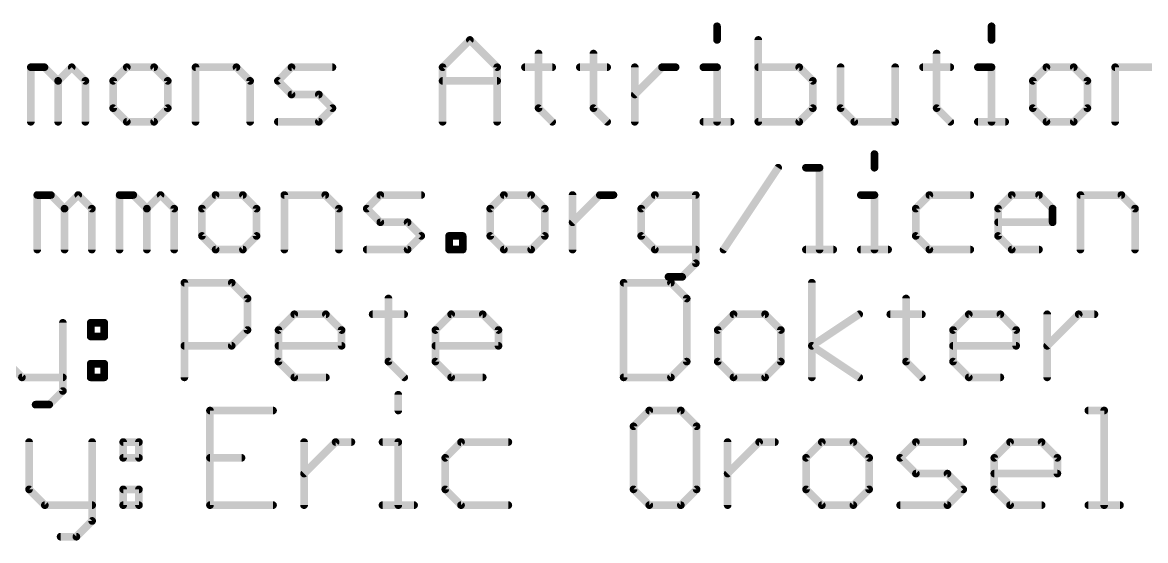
# Model space of a CAD drawing. Extents: x -33 to 74, y -16 to 15.
# Drawn here: x 14.64 to 36.96, y -15.87 to -5.57 of the extents above; entities that cross this region are included whole.
import ezdxf

# ---------------------------------------------------------------- set-up
doc = ezdxf.new("R2010")
doc.units = 0
doc.layers.add('51', color=53, linetype='CONTINUOUS')

msp = doc.modelspace()

# ---------------------------------------------------------------- linework, layer by layer
at = {"layer": '51', "const_width": 0.1524}
for points in [[(28.4443, -5.6456), (28.4443, -5.9168)], [(33.9015, -5.6456), (33.9015, -5.9168)], [(22.9888, -6.4591), (23.5311, -5.9168)], [(23.5311, -5.9168), (24.0734, -6.4591)], [(29.2645, -5.9168), (29.2645, -7.5438)], [(24.8971, -6.188), (24.8971, -7.2726)], [(25.9885, -6.188), (25.9885, -7.2726)], [(32.81, -6.188), (32.81, -7.2726)], [(14.803, -7.5438), (14.803, -6.4591)], [(14.803, -6.4591), (15.0742, -6.4591)], [(15.0742, -6.4591), (15.3453, -6.7303)], [(15.3453, -6.7303), (15.6165, -6.4591)], [(15.6165, -6.4591), (15.8877, -6.7303)], [(16.7113, -6.4591), (16.4401, -6.7303)], [(17.2536, -6.4591), (16.7113, -6.4591)], [(17.5248, -6.7303), (17.2536, -6.4591)], [(18.0773, -7.5438), (18.0773, -6.4591)], [(18.0773, -6.4591), (18.8908, -6.4591)], [(18.8908, -6.4591), (19.162, -6.7303)], [(19.7145, -6.7303), (19.9856, -6.4591)], [(19.9856, -6.4591), (20.7991, -6.4591)], [(22.9888, -7.5438), (22.9888, -6.4591)], [(24.0734, -6.4591), (24.0734, -7.5438)], [(24.6259, -6.4591), (25.1683, -6.4591)], [(25.7174, -6.4591), (26.2597, -6.4591)], [(26.8088, -7.5438), (26.8088, -6.4591)], [(26.8088, -7.0015), (27.3511, -6.4591)], [(27.3511, -6.4591), (27.6223, -6.4591)], [(28.1731, -6.4591), (28.4443, -6.4591)], [(28.4443, -6.4591), (28.4443, -7.5438)], [(30.078, -6.4591), (29.2645, -6.4591)], [(30.3492, -6.7303), (30.078, -6.4591)], [(30.9017, -6.4591), (30.9017, -7.2726)], [(31.9864, -7.5438), (31.9864, -6.4591)], [(32.5389, -6.4591), (33.0812, -6.4591)], [(33.6303, -6.4591), (33.9015, -6.4591)], [(33.9015, -6.4591), (33.9015, -7.5438)], [(34.9929, -6.4591), (34.7217, -6.7303)], [(35.5352, -6.4591), (34.9929, -6.4591)], [(35.8064, -6.7303), (35.5352, -6.4591)], [(36.3589, -7.5438), (36.3589, -6.4591)], [(36.3589, -6.4591), (37.1724, -6.4591)], [(15.3453, -6.7303), (15.3453, -7.5438)], [(15.8877, -6.7303), (15.8877, -7.5438)], [(16.4401, -6.7303), (16.4401, -7.2726)], [(17.5248, -7.2726), (17.5248, -6.7303)], [(19.162, -6.7303), (19.162, -7.5438)], [(19.9856, -7.0015), (19.7145, -6.7303)], [(22.9888, -6.7303), (24.0734, -6.7303)], [(30.3492, -7.2726), (30.3492, -6.7303)], [(34.7217, -6.7303), (34.7217, -7.2726)], [(35.8064, -7.2726), (35.8064, -6.7303)], [(20.528, -7.0015), (19.9856, -7.0015)], [(20.7991, -7.2726), (20.528, -7.0015)], [(16.4401, -7.2726), (16.7113, -7.5438)], [(17.2536, -7.5438), (17.5248, -7.2726)], [(20.528, -7.5438), (20.7991, -7.2726)], [(24.8971, -7.2726), (25.1683, -7.5438)], [(25.9885, -7.2726), (26.2597, -7.5438)], [(30.078, -7.5438), (30.3492, -7.2726)], [(30.9017, -7.2726), (31.1729, -7.5438)], [(32.81, -7.2726), (33.0812, -7.5438)], [(34.7217, -7.2726), (34.9929, -7.5438)], [(35.5352, -7.5438), (35.8064, -7.2726)], [(16.7113, -7.5438), (17.2536, -7.5438)], [(19.7145, -7.5438), (20.528, -7.5438)], [(28.1731, -7.5438), (28.7154, -7.5438)], [(29.2645, -7.5438), (30.078, -7.5438)], [(31.1729, -7.5438), (31.9864, -7.5438)], [(33.6303, -7.5438), (34.1726, -7.5438)], [(34.9929, -7.5438), (35.5352, -7.5438)], [(31.5741, -8.1856), (31.5741, -8.4568)], [(28.5744, -10.0838), (29.659, -8.4568)], [(30.2115, -8.4568), (30.4827, -8.4568)], [(30.4827, -8.4568), (30.4827, -10.0838)], [(14.9314, -10.0838), (14.9314, -8.9991)], [(14.9314, -8.9991), (15.2026, -8.9991)], [(15.2026, -8.9991), (15.4737, -9.2703)], [(15.4737, -9.2703), (15.7449, -8.9991)], [(15.7449, -8.9991), (16.0161, -9.2703)], [(16.5686, -10.0838), (16.5686, -8.9991)], [(16.5686, -8.9991), (16.8397, -8.9991)], [(16.8397, -8.9991), (17.1109, -9.2703)], [(17.1109, -9.2703), (17.382, -8.9991)], [(17.382, -8.9991), (17.6532, -9.2703)], [(18.4769, -8.9991), (18.2057, -9.2703)], [(19.0192, -8.9991), (18.4769, -8.9991)], [(19.2904, -9.2703), (19.0192, -8.9991)], [(19.8429, -10.0838), (19.8429, -8.9991)], [(19.8429, -8.9991), (20.6564, -8.9991)], [(20.6564, -8.9991), (20.9275, -9.2703)], [(21.48, -9.2703), (21.7512, -8.9991)], [(21.7512, -8.9991), (22.5647, -8.9991)], [(24.2069, -8.9991), (23.9358, -9.2703)], [(24.7493, -8.9991), (24.2069, -8.9991)], [(25.0204, -9.2703), (24.7493, -8.9991)], [(25.5729, -10.0838), (25.5729, -8.9991)], [(25.5729, -9.5415), (26.1152, -8.9991)], [(26.1152, -8.9991), (26.3864, -8.9991)], [(27.2084, -8.9991), (26.9372, -9.2703)], [(28.0219, -8.9991), (27.2084, -8.9991)], [(28.0219, -10.355), (28.0219, -8.9991)], [(31.303, -8.9991), (31.5741, -8.9991)], [(31.5741, -8.9991), (31.5741, -10.0838)], [(32.6656, -8.9991), (32.3944, -9.2703)], [(33.4791, -8.9991), (32.6656, -8.9991)], [(34.0316, -9.2703), (34.3027, -8.9991)], [(34.3027, -8.9991), (34.8451, -8.9991)], [(34.8451, -8.9991), (35.1162, -9.2703)], [(35.6687, -10.0838), (35.6687, -8.9991)], [(35.6687, -8.9991), (36.4822, -8.9991)], [(36.4822, -8.9991), (36.7534, -9.2703)], [(15.4737, -9.2703), (15.4737, -10.0838)], [(16.0161, -9.2703), (16.0161, -10.0838)], [(17.1109, -9.2703), (17.1109, -10.0838)], [(17.6532, -9.2703), (17.6532, -10.0838)], [(18.2057, -9.2703), (18.2057, -9.8126)], [(19.2904, -9.8126), (19.2904, -9.2703)], [(20.9275, -9.2703), (20.9275, -10.0838)], [(21.7512, -9.5415), (21.48, -9.2703)], [(23.9358, -9.2703), (23.9358, -9.8126)], [(25.0204, -9.8126), (25.0204, -9.2703)], [(26.9372, -9.2703), (26.9372, -9.8126)], [(32.3944, -9.2703), (32.3944, -9.8126)], [(34.0316, -9.8126), (34.0316, -9.2703)], [(35.1162, -9.2703), (35.1162, -9.5415)], [(36.7534, -9.2703), (36.7534, -10.0838)], [(22.2935, -9.5415), (21.7512, -9.5415)], [(22.5647, -9.8126), (22.2935, -9.5415)], [(35.1162, -9.5415), (34.0316, -9.5415)], [(18.2057, -9.8126), (18.4769, -10.0838)], [(19.0192, -10.0838), (19.2904, -9.8126)], [(22.2935, -10.0838), (22.5647, -9.8126)], [(23.1172, -10.0838), (23.1172, -9.8126)], [(23.1172, -9.8126), (23.3883, -9.8126)], [(23.3883, -9.8126), (23.3883, -10.0838)], [(23.9358, -9.8126), (24.2069, -10.0838)], [(24.7493, -10.0838), (25.0204, -9.8126)], [(26.9372, -9.8126), (27.2084, -10.0838)], [(32.3944, -9.8126), (32.6656, -10.0838)], [(34.3027, -10.0838), (34.0316, -9.8126)], [(18.4769, -10.0838), (19.0192, -10.0838)], [(21.48, -10.0838), (22.2935, -10.0838)], [(23.3883, -10.0838), (23.1172, -10.0838)], [(24.2069, -10.0838), (24.7493, -10.0838)], [(27.2084, -10.0838), (28.0219, -10.0838)], [(30.2115, -10.0838), (30.7539, -10.0838)], [(31.303, -10.0838), (31.8453, -10.0838)], [(32.6656, -10.0838), (33.4791, -10.0838)], [(34.8451, -10.0838), (34.3027, -10.0838)], [(27.7507, -10.6261), (28.0219, -10.355)], [(17.8562, -12.6238), (17.8562, -10.7426)], [(17.8562, -10.7426), (18.7968, -10.7426)], [(18.7968, -10.7426), (19.1103, -11.0561)], [(26.5877, -10.7426), (26.5877, -12.6238)], [(27.5283, -10.7426), (26.5877, -10.7426)], [(27.4795, -10.6261), (27.7507, -10.6261)], [(27.8418, -11.0561), (27.5283, -10.7426)], [(30.3298, -12.6238), (30.3298, -10.7426)], [(19.1103, -11.0561), (19.1103, -11.6832)], [(21.9118, -11.0561), (21.9118, -12.3103)], [(27.8418, -12.3103), (27.8418, -11.0561)], [(32.2025, -11.0561), (32.2025, -12.3103)], [(19.7272, -11.6832), (20.0408, -11.3697)], [(20.0408, -11.3697), (20.6678, -11.3697)], [(20.6678, -11.3697), (20.9814, -11.6832)], [(21.5983, -11.3697), (22.2253, -11.3697)], [(22.8456, -11.6832), (23.1592, -11.3697)], [(23.1592, -11.3697), (23.7862, -11.3697)], [(23.7862, -11.3697), (24.0998, -11.6832)], [(28.7723, -11.3697), (28.4587, -11.6832)], [(29.3994, -11.3697), (28.7723, -11.3697)], [(29.7129, -11.6832), (29.3994, -11.3697)], [(30.3298, -11.9967), (31.2704, -11.3697)], [(31.889, -11.3697), (32.516, -11.3697)], [(33.1363, -11.6832), (33.4499, -11.3697)], [(33.4499, -11.3697), (34.0769, -11.3697)], [(34.0769, -11.3697), (34.3905, -11.6832)], [(35.0074, -12.6238), (35.0074, -11.3697)], [(35.0074, -11.9967), (35.6344, -11.3697)], [(35.6344, -11.3697), (35.948, -11.3697)], [(15.4402, -11.5391), (15.4402, -12.895)], [(15.9927, -11.5391), (16.2639, -11.5391)], [(15.9927, -11.8103), (15.9927, -11.5391)], [(16.2639, -11.5391), (16.2639, -11.8103)], [(19.1103, -11.6832), (18.7968, -11.9967)], [(19.7272, -12.3103), (19.7272, -11.6832)], [(20.9814, -11.6832), (20.9814, -11.9967)], [(22.8456, -12.3103), (22.8456, -11.6832)], [(24.0998, -11.6832), (24.0998, -11.9967)], [(28.4587, -11.6832), (28.4587, -12.3103)], [(29.7129, -12.3103), (29.7129, -11.6832)], [(33.1363, -12.3103), (33.1363, -11.6832)], [(34.3905, -11.6832), (34.3905, -11.9967)], [(16.2639, -11.8103), (15.9927, -11.8103)], [(18.7968, -11.9967), (17.8562, -11.9967)], [(20.9814, -11.9967), (19.7272, -11.9967)], [(24.0998, -11.9967), (22.8456, -11.9967)], [(31.2704, -12.6238), (30.3298, -11.9967)], [(34.3905, -11.9967), (33.1363, -11.9967)], [(14.3556, -12.3526), (14.6268, -12.6238)], [(15.9927, -12.3526), (16.2639, -12.3526)], [(15.9927, -12.6238), (15.9927, -12.3526)], [(16.2639, -12.3526), (16.2639, -12.6238)], [(20.0408, -12.6238), (19.7272, -12.3103)], [(21.9118, -12.3103), (22.2253, -12.6238)], [(23.1592, -12.6238), (22.8456, -12.3103)], [(27.5283, -12.6238), (27.8418, -12.3103)], [(28.4587, -12.3103), (28.7723, -12.6238)], [(29.3994, -12.6238), (29.7129, -12.3103)], [(32.2025, -12.3103), (32.516, -12.6238)], [(33.4499, -12.6238), (33.1363, -12.3103)], [(14.6268, -12.6238), (15.4402, -12.6238)], [(16.2639, -12.6238), (15.9927, -12.6238)], [(20.6678, -12.6238), (20.0408, -12.6238)], [(23.7862, -12.6238), (23.1592, -12.6238)], [(26.5877, -12.6238), (27.5283, -12.6238)], [(28.7723, -12.6238), (29.3994, -12.6238)], [(34.0769, -12.6238), (33.4499, -12.6238)], [(15.4402, -12.895), (15.1691, -13.1661)], [(22.108, -12.9691), (22.108, -13.2826)], [(15.1691, -13.1661), (14.8979, -13.1661)], [(19.6183, -13.2826), (18.3642, -13.2826)], [(18.3642, -13.2826), (18.3642, -15.1638)], [(27.0974, -13.2826), (26.7839, -13.5961)], [(27.7245, -13.2826), (27.0974, -13.2826)], [(28.038, -13.5961), (27.7245, -13.2826)], [(35.8272, -13.2826), (36.1408, -13.2826)], [(36.1408, -13.2826), (36.1408, -15.1638)], [(26.7839, -13.5961), (26.7839, -14.8503)], [(28.038, -14.8503), (28.038, -13.5961)], [(14.7679, -13.9097), (14.7679, -14.8503)], [(16.022, -13.9097), (16.022, -15.4773)], [(16.6389, -13.9097), (16.9524, -13.9097)], [(16.6389, -14.2232), (16.6389, -13.9097)], [(16.9524, -13.9097), (16.9524, -14.2232)], [(20.2352, -15.1638), (20.2352, -13.9097)], [(20.2352, -14.5367), (20.8623, -13.9097)], [(20.8623, -13.9097), (21.1758, -13.9097)], [(21.7944, -13.9097), (22.108, -13.9097)], [(22.108, -13.9097), (22.108, -15.1638)], [(23.3553, -13.9097), (23.0418, -14.2232)], [(24.2959, -13.9097), (23.3553, -13.9097)], [(28.6549, -15.1638), (28.6549, -13.9097)], [(28.6549, -14.5367), (29.282, -13.9097)], [(29.282, -13.9097), (29.5955, -13.9097)], [(30.5276, -13.9097), (30.2141, -14.2232)], [(31.1547, -13.9097), (30.5276, -13.9097)], [(31.4682, -14.2232), (31.1547, -13.9097)], [(32.0851, -14.2232), (32.3987, -13.9097)], [(32.3987, -13.9097), (33.3393, -13.9097)], [(33.9562, -14.2232), (34.2697, -13.9097)], [(34.2697, -13.9097), (34.8968, -13.9097)], [(34.8968, -13.9097), (35.2103, -14.2232)], [(16.9524, -14.2232), (16.6389, -14.2232)], [(18.3642, -14.2232), (18.9913, -14.2232)], [(23.0418, -14.2232), (23.0418, -14.8503)], [(30.2141, -14.2232), (30.2141, -14.8503)], [(31.4682, -14.8503), (31.4682, -14.2232)], [(32.3987, -14.5367), (32.0851, -14.2232)], [(33.9562, -14.8503), (33.9562, -14.2232)], [(35.2103, -14.2232), (35.2103, -14.5367)], [(33.0257, -14.5367), (32.3987, -14.5367)], [(33.3393, -14.8503), (33.0257, -14.5367)], [(35.2103, -14.5367), (33.9562, -14.5367)], [(14.7679, -14.8503), (15.0814, -15.1638)], [(16.6389, -14.8503), (16.9524, -14.8503)], [(16.6389, -15.1638), (16.6389, -14.8503)], [(16.9524, -14.8503), (16.9524, -15.1638)], [(23.0418, -14.8503), (23.3553, -15.1638)], [(26.7839, -14.8503), (27.0974, -15.1638)], [(27.7245, -15.1638), (28.038, -14.8503)], [(30.2141, -14.8503), (30.5276, -15.1638)], [(31.1547, -15.1638), (31.4682, -14.8503)], [(33.0257, -15.1638), (33.3393, -14.8503)], [(34.2697, -15.1638), (33.9562, -14.8503)], [(15.0814, -15.1638), (16.022, -15.1638)], [(16.9524, -15.1638), (16.6389, -15.1638)], [(18.3642, -15.1638), (19.6183, -15.1638)], [(21.7944, -15.1638), (22.4215, -15.1638)], [(23.3553, -15.1638), (24.2959, -15.1638)], [(27.0974, -15.1638), (27.7245, -15.1638)], [(30.5276, -15.1638), (31.1547, -15.1638)], [(32.0851, -15.1638), (33.0257, -15.1638)], [(34.8968, -15.1638), (34.2697, -15.1638)], [(35.8272, -15.1638), (36.4543, -15.1638)], [(16.022, -15.4773), (15.7085, -15.7909)], [(15.7085, -15.7909), (15.3949, -15.7909)]]:
    msp.add_lwpolyline(points, dxfattribs=at)
at = {"layer": '51', "const_width": 0.0762}
for points in [[(28.4824, -5.6456, 1), (28.4062, -5.6456)], [(33.9396, -5.6456, 1), (33.8634, -5.6456)], [(23.558, -5.8899, 1), (23.5042, -5.9438)], [(23.558, -5.9438, 1), (23.5042, -5.8899)], [(28.4062, -5.9168, 1), (28.4824, -5.9168)], [(29.3026, -5.9168, 1), (29.2264, -5.9168)], [(33.8634, -5.9168, 1), (33.9396, -5.9168)], [(24.9352, -6.188, 1), (24.859, -6.188)], [(26.0266, -6.188, 1), (25.9504, -6.188)], [(32.8481, -6.188, 1), (32.7719, -6.188)], [(14.8411, -6.4591, 1), (14.7649, -6.4591)], [(14.803, -6.421, 1), (14.803, -6.4972)], [(15.1011, -6.4322, 1), (15.0472, -6.4861)], [(15.0742, -6.4972, 1), (15.0742, -6.421)], [(15.6434, -6.4322, 1), (15.5895, -6.4861)], [(15.6434, -6.4861, 1), (15.5895, -6.4322)], [(16.7113, -6.421, 1), (16.7113, -6.4972)], [(16.7383, -6.4861, 1), (16.6844, -6.4322)], [(17.2806, -6.4322, 1), (17.2267, -6.4861)], [(17.2536, -6.4972, 1), (17.2536, -6.421)], [(18.1154, -6.4591, 1), (18.0392, -6.4591)], [(18.0773, -6.421, 1), (18.0773, -6.4972)], [(18.9177, -6.4322, 1), (18.8639, -6.4861)], [(18.8908, -6.4972, 1), (18.8908, -6.421)], [(19.9856, -6.421, 1), (19.9856, -6.4972)], [(20.0126, -6.4861, 1), (19.9587, -6.4322)], [(20.7991, -6.4972, 1), (20.7991, -6.421)], [(22.9618, -6.4322, 1), (23.0157, -6.4861)], [(23.0269, -6.4591, 1), (22.9507, -6.4591)], [(24.1115, -6.4591, 1), (24.0353, -6.4591)], [(24.0465, -6.4861, 1), (24.1004, -6.4322)], [(24.6259, -6.421, 1), (24.6259, -6.4972)], [(25.1683, -6.4972, 1), (25.1683, -6.421)], [(25.7174, -6.421, 1), (25.7174, -6.4972)], [(26.2597, -6.4972, 1), (26.2597, -6.421)], [(26.8469, -6.4591, 1), (26.7707, -6.4591)], [(27.3511, -6.421, 1), (27.3511, -6.4972)], [(27.3781, -6.4861, 1), (27.3242, -6.4322)], [(27.6223, -6.4972, 1), (27.6223, -6.421)], [(28.1731, -6.421, 1), (28.1731, -6.4972)], [(28.4824, -6.4591, 1), (28.4062, -6.4591)], [(28.4443, -6.4972, 1), (28.4443, -6.421)], [(29.2645, -6.421, 1), (29.2645, -6.4972)], [(30.105, -6.4322, 1), (30.0511, -6.4861)], [(30.078, -6.4972, 1), (30.078, -6.421)], [(30.9398, -6.4591, 1), (30.8636, -6.4591)], [(32.0245, -6.4591, 1), (31.9483, -6.4591)], [(32.5389, -6.421, 1), (32.5389, -6.4972)], [(33.0812, -6.4972, 1), (33.0812, -6.421)], [(33.6303, -6.421, 1), (33.6303, -6.4972)], [(33.9396, -6.4591, 1), (33.8634, -6.4591)], [(33.9015, -6.4972, 1), (33.9015, -6.421)], [(34.9929, -6.421, 1), (34.9929, -6.4972)], [(35.0198, -6.4861, 1), (34.9659, -6.4322)], [(35.5622, -6.4322, 1), (35.5083, -6.4861)], [(35.5352, -6.4972, 1), (35.5352, -6.421)], [(36.397, -6.4591, 1), (36.3208, -6.4591)], [(36.3589, -6.421, 1), (36.3589, -6.4972)], [(15.3834, -6.7303, 1), (15.3072, -6.7303)], [(15.3184, -6.7034, 1), (15.3723, -6.7572)], [(15.3184, -6.7572, 1), (15.3723, -6.7034)], [(15.9258, -6.7303, 1), (15.8496, -6.7303)], [(15.8607, -6.7572, 1), (15.9146, -6.7034)], [(16.4782, -6.7303, 1), (16.402, -6.7303)], [(16.4132, -6.7034, 1), (16.4671, -6.7572)], [(17.5629, -6.7303, 1), (17.4867, -6.7303)], [(17.4979, -6.7572, 1), (17.5518, -6.7034)], [(19.2001, -6.7303, 1), (19.1239, -6.7303)], [(19.135, -6.7572, 1), (19.1889, -6.7034)], [(19.7414, -6.7034, 1), (19.6875, -6.7572)], [(19.6875, -6.7034, 1), (19.7414, -6.7572)], [(22.9888, -6.6922, 1), (22.9888, -6.7684)], [(24.0734, -6.7684, 1), (24.0734, -6.6922)], [(30.3873, -6.7303, 1), (30.3111, -6.7303)], [(30.3223, -6.7572, 1), (30.3761, -6.7034)], [(34.7598, -6.7303, 1), (34.6836, -6.7303)], [(34.6948, -6.7034, 1), (34.7487, -6.7572)], [(35.8445, -6.7303, 1), (35.7683, -6.7303)], [(35.7794, -6.7572, 1), (35.8333, -6.7034)], [(19.9856, -6.9634, 1), (19.9856, -7.0396)], [(19.9587, -7.0284, 1), (20.0126, -6.9745)], [(20.5549, -6.9745, 1), (20.501, -7.0284)], [(20.528, -7.0396, 1), (20.528, -6.9634)], [(26.7819, -6.9745, 1), (26.8357, -7.0284)], [(16.4671, -7.2457, 1), (16.4132, -7.2996)], [(16.402, -7.2726, 1), (16.4782, -7.2726)], [(17.4867, -7.2726, 1), (17.5629, -7.2726)], [(17.5517, -7.2996, 1), (17.4979, -7.2457)], [(20.8261, -7.2996, 1), (20.7722, -7.2457)], [(20.7722, -7.2996, 1), (20.8261, -7.2457)], [(24.924, -7.2457, 1), (24.8702, -7.2996)], [(24.859, -7.2726, 1), (24.9352, -7.2726)], [(26.0155, -7.2457, 1), (25.9616, -7.2996)], [(25.9504, -7.2726, 1), (26.0266, -7.2726)], [(30.3111, -7.2726, 1), (30.3873, -7.2726)], [(30.3761, -7.2996, 1), (30.3223, -7.2457)], [(30.9286, -7.2457, 1), (30.8748, -7.2996)], [(30.8636, -7.2726, 1), (30.9398, -7.2726)], [(32.837, -7.2457, 1), (32.7831, -7.2996)], [(32.7719, -7.2726, 1), (32.8481, -7.2726)], [(34.7487, -7.2457, 1), (34.6948, -7.2996)], [(34.6836, -7.2726, 1), (34.7598, -7.2726)], [(35.7683, -7.2726, 1), (35.8445, -7.2726)], [(35.8333, -7.2996, 1), (35.7794, -7.2457)], [(14.7649, -7.5438, 1), (14.8411, -7.5438)], [(15.3072, -7.5438, 1), (15.3834, -7.5438)], [(15.8496, -7.5438, 1), (15.9258, -7.5438)], [(16.7113, -7.5057, 1), (16.7113, -7.5819)], [(16.6844, -7.5707, 1), (16.7383, -7.5169)], [(17.2267, -7.5169, 1), (17.2806, -7.5707)], [(17.2536, -7.5819, 1), (17.2536, -7.5057)], [(18.0392, -7.5438, 1), (18.1154, -7.5438)], [(19.1239, -7.5438, 1), (19.2001, -7.5438)], [(19.7145, -7.5057, 1), (19.7145, -7.5819)], [(20.501, -7.5169, 1), (20.5549, -7.5707)], [(20.528, -7.5819, 1), (20.528, -7.5057)], [(22.9507, -7.5438, 1), (23.0269, -7.5438)], [(24.0353, -7.5438, 1), (24.1115, -7.5438)], [(25.1413, -7.5707, 1), (25.1952, -7.5169)], [(26.2328, -7.5707, 1), (26.2866, -7.5169)], [(26.7707, -7.5438, 1), (26.8469, -7.5438)], [(28.1731, -7.5057, 1), (28.1731, -7.5819)], [(28.4062, -7.5438, 1), (28.4824, -7.5438)], [(28.7154, -7.5819, 1), (28.7154, -7.5057)], [(29.2645, -7.5057, 1), (29.2645, -7.5819)], [(29.2264, -7.5438, 1), (29.3026, -7.5438)], [(30.0511, -7.5169, 1), (30.105, -7.5707)], [(30.078, -7.5819, 1), (30.078, -7.5057)], [(31.1729, -7.5057, 1), (31.1729, -7.5819)], [(31.1459, -7.5707, 1), (31.1998, -7.5169)], [(31.9483, -7.5438, 1), (32.0245, -7.5438)], [(31.9864, -7.5819, 1), (31.9864, -7.5057)], [(33.0542, -7.5707, 1), (33.1081, -7.5169)], [(33.6303, -7.5057, 1), (33.6303, -7.5819)], [(33.8634, -7.5438, 1), (33.9396, -7.5438)], [(34.1726, -7.5819, 1), (34.1726, -7.5057)], [(34.9929, -7.5057, 1), (34.9929, -7.5819)], [(34.9659, -7.5707, 1), (35.0198, -7.5169)], [(35.5083, -7.5169, 1), (35.5622, -7.5707)], [(35.5352, -7.5819, 1), (35.5352, -7.5057)], [(36.3208, -7.5438, 1), (36.397, -7.5438)], [(31.6122, -8.1856, 1), (31.536, -8.1856)], [(29.6907, -8.4779, 1), (29.6273, -8.4357)], [(30.2115, -8.4187, 1), (30.2115, -8.4949)], [(30.5208, -8.4568, 1), (30.4446, -8.4568)], [(30.4827, -8.4949, 1), (30.4827, -8.4187)], [(31.536, -8.4568, 1), (31.6122, -8.4568)], [(14.9695, -8.9991, 1), (14.8933, -8.9991)], [(14.9314, -8.961, 1), (14.9314, -9.0372)], [(15.2295, -8.9722, 1), (15.1756, -9.0261)], [(15.2026, -9.0372, 1), (15.2026, -8.961)], [(15.7718, -8.9722, 1), (15.718, -9.0261)], [(15.7718, -9.0261, 1), (15.718, -8.9722)], [(16.6067, -8.9991, 1), (16.5305, -8.9991)], [(16.5686, -8.961, 1), (16.5686, -9.0372)], [(16.8667, -8.9722, 1), (16.8128, -9.0261)], [(16.8397, -9.0372, 1), (16.8397, -8.961)], [(17.409, -8.9722, 1), (17.3551, -9.0261)], [(17.409, -9.0261, 1), (17.3551, -8.9722)], [(18.4769, -8.961, 1), (18.4769, -9.0372)], [(18.5038, -9.0261, 1), (18.4499, -8.9722)], [(19.0461, -8.9722, 1), (18.9923, -9.0261)], [(19.0192, -9.0372, 1), (19.0192, -8.961)], [(19.881, -8.9991, 1), (19.8048, -8.9991)], [(19.8429, -8.961, 1), (19.8429, -9.0372)], [(20.6833, -8.9722, 1), (20.6294, -9.0261)], [(20.6564, -9.0372, 1), (20.6564, -8.961)], [(21.7512, -8.961, 1), (21.7512, -9.0372)], [(21.7781, -9.0261, 1), (21.7242, -8.9722)], [(22.5647, -9.0372, 1), (22.5647, -8.961)], [(24.2069, -8.961, 1), (24.2069, -9.0372)], [(24.2339, -9.0261, 1), (24.18, -8.9722)], [(24.7762, -8.9722, 1), (24.7223, -9.0261)], [(24.7493, -9.0372, 1), (24.7493, -8.961)], [(25.611, -8.9991, 1), (25.5348, -8.9991)], [(26.1152, -8.961, 1), (26.1152, -9.0372)], [(26.1422, -9.0261, 1), (26.0883, -8.9722)], [(26.3864, -9.0372, 1), (26.3864, -8.961)], [(27.2084, -8.961, 1), (27.2084, -9.0372)], [(27.2353, -9.0261, 1), (27.1814, -8.9722)], [(28.06, -8.9991, 1), (27.9838, -8.9991)], [(28.0219, -9.0372, 1), (28.0219, -8.961)], [(31.303, -8.961, 1), (31.303, -9.0372)], [(31.6122, -8.9991, 1), (31.536, -8.9991)], [(31.5741, -9.0372, 1), (31.5741, -8.961)], [(32.6656, -8.961, 1), (32.6656, -9.0372)], [(32.6925, -9.0261, 1), (32.6386, -8.9722)], [(33.4791, -9.0372, 1), (33.4791, -8.961)], [(34.3027, -8.961, 1), (34.3027, -9.0372)], [(34.3297, -9.0261, 1), (34.2758, -8.9722)], [(34.872, -8.9722, 1), (34.8181, -9.0261)], [(34.8451, -9.0372, 1), (34.8451, -8.961)], [(35.7068, -8.9991, 1), (35.6306, -8.9991)], [(35.6687, -8.961, 1), (35.6687, -9.0372)], [(36.5091, -8.9722, 1), (36.4553, -9.0261)], [(36.4822, -9.0372, 1), (36.4822, -8.961)], [(15.5118, -9.2703, 1), (15.4356, -9.2703)], [(15.4468, -9.2434, 1), (15.5007, -9.2972)], [(15.4468, -9.2972, 1), (15.5007, -9.2434)], [(16.0542, -9.2703, 1), (15.978, -9.2703)], [(15.9891, -9.2972, 1), (16.043, -9.2434)], [(17.149, -9.2703, 1), (17.0728, -9.2703)], [(17.0839, -9.2434, 1), (17.1378, -9.2972)], [(17.0839, -9.2972, 1), (17.1378, -9.2434)], [(17.6913, -9.2703, 1), (17.6151, -9.2703)], [(17.6263, -9.2972, 1), (17.6802, -9.2434)], [(18.2438, -9.2703, 1), (18.1676, -9.2703)], [(18.1788, -9.2434, 1), (18.2327, -9.2972)], [(19.3285, -9.2703, 1), (19.2523, -9.2703)], [(19.2634, -9.2972, 1), (19.3173, -9.2434)], [(20.9656, -9.2703, 1), (20.8894, -9.2703)], [(20.9006, -9.2972, 1), (20.9545, -9.2434)], [(21.507, -9.2434, 1), (21.4531, -9.2972)], [(21.4531, -9.2434, 1), (21.507, -9.2972)], [(23.9739, -9.2703, 1), (23.8977, -9.2703)], [(23.9088, -9.2434, 1), (23.9627, -9.2972)], [(25.0585, -9.2703, 1), (24.9823, -9.2703)], [(24.9935, -9.2972, 1), (25.0474, -9.2434)], [(26.9753, -9.2703, 1), (26.8991, -9.2703)], [(26.9103, -9.2434, 1), (26.9642, -9.2972)], [(32.4325, -9.2703, 1), (32.3563, -9.2703)], [(32.3675, -9.2434, 1), (32.4213, -9.2972)], [(34.0697, -9.2703, 1), (33.9935, -9.2703)], [(34.0046, -9.2434, 1), (34.0585, -9.2972)], [(35.1543, -9.2703, 1), (35.0781, -9.2703)], [(35.0893, -9.2972, 1), (35.1432, -9.2434)], [(36.7915, -9.2703, 1), (36.7153, -9.2703)], [(36.7264, -9.2972, 1), (36.7803, -9.2434)], [(21.7512, -9.5034, 1), (21.7512, -9.5796)], [(21.7242, -9.5684, 1), (21.7781, -9.5145)], [(22.3205, -9.5145, 1), (22.2666, -9.5684)], [(22.2935, -9.5796, 1), (22.2935, -9.5034)], [(25.546, -9.5145, 1), (25.5999, -9.5684)], [(34.0316, -9.5034, 1), (34.0316, -9.5796)], [(35.0781, -9.5415, 1), (35.1543, -9.5415)], [(35.1162, -9.5796, 1), (35.1162, -9.5034)], [(18.2327, -9.7857, 1), (18.1788, -9.8396)], [(18.1676, -9.8126, 1), (18.2438, -9.8126)], [(19.2523, -9.8126, 1), (19.3285, -9.8126)], [(19.3173, -9.8396, 1), (19.2634, -9.7857)], [(22.5916, -9.8396, 1), (22.5377, -9.7857)], [(22.5377, -9.8396, 1), (22.5916, -9.7857)], [(23.1553, -9.8126, 1), (23.0791, -9.8126)], [(23.1172, -9.7745, 1), (23.1172, -9.8507)], [(23.4264, -9.8126, 1), (23.3502, -9.8126)], [(23.3883, -9.8507, 1), (23.3883, -9.7745)], [(23.9627, -9.7857, 1), (23.9088, -9.8396)], [(23.8977, -9.8126, 1), (23.9739, -9.8126)], [(24.9823, -9.8126, 1), (25.0585, -9.8126)], [(25.0474, -9.8396, 1), (24.9935, -9.7857)], [(26.9642, -9.7857, 1), (26.9103, -9.8396)], [(26.8991, -9.8126, 1), (26.9753, -9.8126)], [(32.4213, -9.7857, 1), (32.3675, -9.8396)], [(32.3563, -9.8126, 1), (32.4325, -9.8126)], [(34.0585, -9.7857, 1), (34.0046, -9.8396)], [(33.9935, -9.8126, 1), (34.0697, -9.8126)], [(14.8933, -10.0838, 1), (14.9695, -10.0838)], [(15.4356, -10.0838, 1), (15.5118, -10.0838)], [(15.978, -10.0838, 1), (16.0542, -10.0838)], [(16.5305, -10.0838, 1), (16.6067, -10.0838)], [(17.0728, -10.0838, 1), (17.149, -10.0838)], [(17.6151, -10.0838, 1), (17.6913, -10.0838)], [(18.4769, -10.0457, 1), (18.4769, -10.1219)], [(18.4499, -10.1107, 1), (18.5038, -10.0569)], [(18.9923, -10.0569, 1), (19.0461, -10.1107)], [(19.0192, -10.1219, 1), (19.0192, -10.0457)], [(19.8048, -10.0838, 1), (19.881, -10.0838)], [(20.8894, -10.0838, 1), (20.9656, -10.0838)], [(21.48, -10.0457, 1), (21.48, -10.1219)], [(22.2666, -10.0569, 1), (22.3205, -10.1107)], [(22.2935, -10.1219, 1), (22.2935, -10.0457)], [(23.1172, -10.0457, 1), (23.1172, -10.1219)], [(23.0791, -10.0838, 1), (23.1553, -10.0838)], [(23.3502, -10.0838, 1), (23.4264, -10.0838)], [(23.3883, -10.1219, 1), (23.3883, -10.0457)], [(24.2069, -10.0457, 1), (24.2069, -10.1219)], [(24.18, -10.1107, 1), (24.2339, -10.0569)], [(24.7223, -10.0569, 1), (24.7762, -10.1107)], [(24.7493, -10.1219, 1), (24.7493, -10.0457)], [(25.5348, -10.0838, 1), (25.611, -10.0838)], [(27.2084, -10.0457, 1), (27.2084, -10.1219)], [(27.1814, -10.1107, 1), (27.2353, -10.0569)], [(28.0219, -10.1219, 1), (28.0219, -10.0457)], [(28.5427, -10.0627, 1), (28.6061, -10.1049)], [(30.2115, -10.0457, 1), (30.2115, -10.1219)], [(30.4446, -10.0838, 1), (30.5208, -10.0838)], [(30.7539, -10.1219, 1), (30.7539, -10.0457)], [(31.303, -10.0457, 1), (31.303, -10.1219)], [(31.536, -10.0838, 1), (31.6122, -10.0838)], [(31.8453, -10.1219, 1), (31.8453, -10.0457)], [(32.6656, -10.0457, 1), (32.6656, -10.1219)], [(32.6386, -10.1107, 1), (32.6925, -10.0569)], [(33.4791, -10.1219, 1), (33.4791, -10.0457)], [(34.3027, -10.0457, 1), (34.3027, -10.1219)], [(34.2758, -10.1107, 1), (34.3297, -10.0569)], [(34.8451, -10.1219, 1), (34.8451, -10.0457)], [(35.6306, -10.0838, 1), (35.7068, -10.0838)], [(36.7153, -10.0838, 1), (36.7915, -10.0838)], [(27.9838, -10.355, 1), (28.06, -10.355)], [(28.0488, -10.3819, 1), (27.9949, -10.328)], [(17.8943, -10.7426, 1), (17.8181, -10.7426)], [(17.8562, -10.7045, 1), (17.8562, -10.7807)], [(18.8237, -10.7157, 1), (18.7699, -10.7695)], [(18.7968, -10.7807, 1), (18.7968, -10.7045)], [(26.6258, -10.7426, 1), (26.5496, -10.7426)], [(26.5877, -10.7045, 1), (26.5877, -10.7807)], [(27.4795, -10.588, 1), (27.4795, -10.6642)], [(27.5553, -10.7157, 1), (27.5014, -10.7695)], [(27.5283, -10.7807, 1), (27.5283, -10.7045)], [(27.7238, -10.5992, 1), (27.7776, -10.6531)], [(27.7507, -10.6642, 1), (27.7507, -10.588)], [(30.3679, -10.7426, 1), (30.2917, -10.7426)], [(19.1484, -11.0561, 1), (19.0722, -11.0561)], [(19.0834, -11.0831, 1), (19.1373, -11.0292)], [(21.9499, -11.0561, 1), (21.8737, -11.0561)], [(27.8799, -11.0561, 1), (27.8037, -11.0561)], [(27.8149, -11.0831, 1), (27.8688, -11.0292)], [(32.2406, -11.0561, 1), (32.1644, -11.0561)], [(20.0408, -11.3316, 1), (20.0408, -11.4078)], [(20.0677, -11.3966, 1), (20.0138, -11.3427)], [(20.6948, -11.3427, 1), (20.6409, -11.3966)], [(20.6678, -11.4078, 1), (20.6678, -11.3316)], [(21.5983, -11.3316, 1), (21.5983, -11.4078)], [(22.2253, -11.4078, 1), (22.2253, -11.3316)], [(23.1592, -11.3316, 1), (23.1592, -11.4078)], [(23.1861, -11.3966, 1), (23.1322, -11.3427)], [(23.8132, -11.3427, 1), (23.7593, -11.3966)], [(23.7862, -11.4078, 1), (23.7862, -11.3316)], [(28.7723, -11.3316, 1), (28.7723, -11.4078)], [(28.7992, -11.3966, 1), (28.7453, -11.3427)], [(29.4263, -11.3427, 1), (29.3724, -11.3966)], [(29.3994, -11.4078, 1), (29.3994, -11.3316)], [(31.2915, -11.4014, 1), (31.2493, -11.338)], [(31.889, -11.3316, 1), (31.889, -11.4078)], [(32.516, -11.4078, 1), (32.516, -11.3316)], [(33.4499, -11.3316, 1), (33.4499, -11.4078)], [(33.4768, -11.3966, 1), (33.4229, -11.3427)], [(34.1039, -11.3427, 1), (34.05, -11.3966)], [(34.0769, -11.4078, 1), (34.0769, -11.3316)], [(35.0455, -11.3697, 1), (34.9693, -11.3697)], [(35.6344, -11.3316, 1), (35.6344, -11.4078)], [(35.6614, -11.3966, 1), (35.6075, -11.3427)], [(35.948, -11.4078, 1), (35.948, -11.3316)], [(15.4783, -11.5391, 1), (15.4021, -11.5391)], [(15.9927, -11.501, 1), (15.9927, -11.5772)], [(16.0308, -11.5391, 1), (15.9546, -11.5391)], [(16.302, -11.5391, 1), (16.2258, -11.5391)], [(16.2639, -11.5772, 1), (16.2639, -11.501)], [(19.1373, -11.7101, 1), (19.0834, -11.6563)], [(19.7653, -11.6832, 1), (19.6891, -11.6832)], [(21.0195, -11.6832, 1), (20.9433, -11.6832)], [(22.8837, -11.6832, 1), (22.8075, -11.6832)], [(24.1379, -11.6832, 1), (24.0617, -11.6832)], [(28.4968, -11.6832, 1), (28.4206, -11.6832)], [(29.751, -11.6832, 1), (29.6748, -11.6832)], [(33.1744, -11.6832, 1), (33.0982, -11.6832)], [(34.4286, -11.6832, 1), (34.3524, -11.6832)], [(15.9927, -11.7722, 1), (15.9927, -11.8484)], [(15.9546, -11.8103, 1), (16.0308, -11.8103)], [(16.2258, -11.8103, 1), (16.302, -11.8103)], [(16.2639, -11.8484, 1), (16.2639, -11.7722)], [(19.0722, -11.6832, 1), (19.1484, -11.6832)], [(19.7003, -11.6563, 1), (19.7542, -11.7101)], [(20.9544, -11.7101, 1), (21.0083, -11.6563)], [(22.8187, -11.6563, 1), (22.8726, -11.7101)], [(24.0728, -11.7101, 1), (24.1267, -11.6563)], [(28.4318, -11.6563, 1), (28.4857, -11.7101)], [(29.6859, -11.7101, 1), (29.7398, -11.6563)], [(33.1094, -11.6563, 1), (33.1633, -11.7101)], [(34.3635, -11.7101, 1), (34.4174, -11.6563)], [(17.8562, -11.9586, 1), (17.8562, -12.0348)], [(18.7699, -11.9698, 1), (18.8237, -12.0237)], [(18.7968, -12.0348, 1), (18.7968, -11.9586)], [(19.7272, -11.9586, 1), (19.7272, -12.0348)], [(20.9433, -11.9967, 1), (21.0195, -11.9967)], [(20.9814, -12.0348, 1), (20.9814, -11.9586)], [(22.8456, -11.9586, 1), (22.8456, -12.0348)], [(24.0617, -11.9967, 1), (24.1379, -11.9967)], [(24.0998, -12.0348, 1), (24.0998, -11.9586)], [(30.3509, -11.965, 1), (30.3087, -12.0284)], [(30.3087, -11.965, 1), (30.3509, -12.0284)], [(33.1363, -11.9586, 1), (33.1363, -12.0348)], [(34.3524, -11.9967, 1), (34.4286, -11.9967)], [(34.3905, -12.0348, 1), (34.3905, -11.9586)], [(34.9804, -11.9698, 1), (35.0343, -12.0237)], [(15.9927, -12.3145, 1), (15.9927, -12.3907)], [(16.0308, -12.3526, 1), (15.9546, -12.3526)], [(16.302, -12.3526, 1), (16.2258, -12.3526)], [(16.2639, -12.3907, 1), (16.2639, -12.3145)], [(19.7542, -12.2833, 1), (19.7003, -12.3372)], [(19.6891, -12.3103, 1), (19.7653, -12.3103)], [(21.9388, -12.2833, 1), (21.8849, -12.3372)], [(21.8737, -12.3103, 1), (21.9499, -12.3103)], [(22.8726, -12.2833, 1), (22.8187, -12.3372)], [(22.8075, -12.3103, 1), (22.8837, -12.3103)], [(27.8037, -12.3103, 1), (27.8799, -12.3103)], [(27.8688, -12.3372, 1), (27.8149, -12.2833)], [(28.4857, -12.2833, 1), (28.4318, -12.3372)], [(28.4206, -12.3103, 1), (28.4968, -12.3103)], [(29.6748, -12.3103, 1), (29.751, -12.3103)], [(29.7398, -12.3372, 1), (29.6859, -12.2833)], [(32.2295, -12.2833, 1), (32.1756, -12.3372)], [(32.1644, -12.3103, 1), (32.2406, -12.3103)], [(33.1633, -12.2833, 1), (33.1094, -12.3372)], [(33.0982, -12.3103, 1), (33.1744, -12.3103)], [(14.6268, -12.5857, 1), (14.6268, -12.6619)], [(14.5998, -12.6507, 1), (14.6537, -12.5969)], [(15.4402, -12.6619, 1), (15.4402, -12.5857)], [(15.9927, -12.5857, 1), (15.9927, -12.6619)], [(15.9546, -12.6238, 1), (16.0308, -12.6238)], [(16.2258, -12.6238, 1), (16.302, -12.6238)], [(16.2639, -12.6619, 1), (16.2639, -12.5857)], [(17.8181, -12.6238, 1), (17.8943, -12.6238)], [(20.0408, -12.5857, 1), (20.0408, -12.6619)], [(20.0138, -12.6507, 1), (20.0677, -12.5969)], [(20.6678, -12.6619, 1), (20.6678, -12.5857)], [(22.1984, -12.6507, 1), (22.2523, -12.5969)], [(23.1592, -12.5857, 1), (23.1592, -12.6619)], [(23.1322, -12.6507, 1), (23.1861, -12.5969)], [(23.7862, -12.6619, 1), (23.7862, -12.5857)], [(26.5877, -12.5857, 1), (26.5877, -12.6619)], [(26.5496, -12.6238, 1), (26.6258, -12.6238)], [(27.5014, -12.5969, 1), (27.5553, -12.6507)], [(27.5283, -12.6619, 1), (27.5283, -12.5857)], [(28.7723, -12.5857, 1), (28.7723, -12.6619)], [(28.7453, -12.6507, 1), (28.7992, -12.5969)], [(29.3724, -12.5969, 1), (29.4263, -12.6507)], [(29.3994, -12.6619, 1), (29.3994, -12.5857)], [(30.2917, -12.6238, 1), (30.3679, -12.6238)], [(31.2493, -12.6555, 1), (31.2915, -12.5921)], [(32.4891, -12.6507, 1), (32.543, -12.5969)], [(33.4499, -12.5857, 1), (33.4499, -12.6619)], [(33.4229, -12.6507, 1), (33.4768, -12.5969)], [(34.0769, -12.6619, 1), (34.0769, -12.5857)], [(34.9693, -12.6238, 1), (35.0455, -12.6238)], [(15.4021, -12.895, 1), (15.4783, -12.895)], [(15.4672, -12.9219, 1), (15.4133, -12.868)], [(22.1461, -12.9691, 1), (22.0699, -12.9691)], [(14.8979, -13.128, 1), (14.8979, -13.2042)], [(15.1421, -13.1392, 1), (15.196, -13.1931)], [(15.1691, -13.2042, 1), (15.1691, -13.128)], [(18.3642, -13.2445, 1), (18.3642, -13.3207)], [(18.4023, -13.2826, 1), (18.3261, -13.2826)], [(19.6183, -13.3207, 1), (19.6183, -13.2445)], [(22.0699, -13.2826, 1), (22.1461, -13.2826)], [(27.0974, -13.2445, 1), (27.0974, -13.3207)], [(27.1243, -13.3095, 1), (27.0705, -13.2557)], [(27.7514, -13.2557, 1), (27.6975, -13.3095)], [(27.7245, -13.3207, 1), (27.7245, -13.2445)], [(35.8272, -13.2445, 1), (35.8272, -13.3207)], [(36.1789, -13.2826, 1), (36.1027, -13.2826)], [(36.1408, -13.3207, 1), (36.1408, -13.2445)], [(26.7569, -13.5692, 1), (26.8108, -13.6231)], [(26.822, -13.5961, 1), (26.7458, -13.5961)], [(28.0761, -13.5961, 1), (27.9999, -13.5961)], [(28.0111, -13.6231, 1), (28.0649, -13.5692)], [(14.806, -13.9097, 1), (14.7298, -13.9097)], [(16.0601, -13.9097, 1), (15.9839, -13.9097)], [(16.6389, -13.8716, 1), (16.6389, -13.9478)], [(16.677, -13.9097, 1), (16.6008, -13.9097)], [(16.9905, -13.9097, 1), (16.9143, -13.9097)], [(16.9524, -13.9478, 1), (16.9524, -13.8716)], [(20.2733, -13.9097, 1), (20.1971, -13.9097)], [(20.8623, -13.8716, 1), (20.8623, -13.9478)], [(20.8892, -13.9366, 1), (20.8354, -13.8827)], [(21.1758, -13.9478, 1), (21.1758, -13.8716)], [(21.7944, -13.8716, 1), (21.7944, -13.9478)], [(22.1461, -13.9097, 1), (22.0699, -13.9097)], [(22.108, -13.9478, 1), (22.108, -13.8716)], [(23.3553, -13.8716, 1), (23.3553, -13.9478)], [(23.3823, -13.9366, 1), (23.3284, -13.8827)], [(24.2959, -13.9478, 1), (24.2959, -13.8716)], [(28.693, -13.9097, 1), (28.6168, -13.9097)], [(29.282, -13.8716, 1), (29.282, -13.9478)], [(29.3089, -13.9366, 1), (29.255, -13.8827)], [(29.5955, -13.9478, 1), (29.5955, -13.8716)], [(30.5276, -13.8716, 1), (30.5276, -13.9478)], [(30.5546, -13.9366, 1), (30.5007, -13.8827)], [(31.1816, -13.8827, 1), (31.1278, -13.9366)], [(31.1547, -13.9478, 1), (31.1547, -13.8716)], [(32.3987, -13.8716, 1), (32.3987, -13.9478)], [(32.4256, -13.9366, 1), (32.3717, -13.8827)], [(33.3393, -13.9478, 1), (33.3393, -13.8716)], [(34.2697, -13.8716, 1), (34.2697, -13.9478)], [(34.2967, -13.9366, 1), (34.2428, -13.8827)], [(34.9237, -13.8827, 1), (34.8698, -13.9366)], [(34.8968, -13.9478, 1), (34.8968, -13.8716)], [(16.6389, -14.1851, 1), (16.6389, -14.2613)], [(16.6008, -14.2232, 1), (16.677, -14.2232)], [(16.9143, -14.2232, 1), (16.9905, -14.2232)], [(16.9524, -14.2613, 1), (16.9524, -14.1851)], [(18.3642, -14.1851, 1), (18.3642, -14.2613)], [(18.9913, -14.2613, 1), (18.9913, -14.1851)], [(23.0799, -14.2232, 1), (23.0037, -14.2232)], [(23.0149, -14.1963, 1), (23.0687, -14.2501)], [(30.2522, -14.2232, 1), (30.176, -14.2232)], [(30.1872, -14.1963, 1), (30.241, -14.2501)], [(31.5063, -14.2232, 1), (31.4301, -14.2232)], [(31.4413, -14.2501, 1), (31.4952, -14.1963)], [(32.1121, -14.1963, 1), (32.0582, -14.2501)], [(32.0582, -14.1963, 1), (32.1121, -14.2501)], [(33.9943, -14.2232, 1), (33.9181, -14.2232)], [(33.9292, -14.1963, 1), (33.9831, -14.2501)], [(35.2484, -14.2232, 1), (35.1722, -14.2232)], [(35.1834, -14.2501, 1), (35.2373, -14.1963)], [(20.2083, -14.5098, 1), (20.2622, -14.5637)], [(28.628, -14.5098, 1), (28.6818, -14.5637)], [(32.3987, -14.4986, 1), (32.3987, -14.5748)], [(32.3717, -14.5637, 1), (32.4256, -14.5098)], [(33.0527, -14.5098, 1), (32.9988, -14.5637)], [(33.0257, -14.5748, 1), (33.0257, -14.4986)], [(33.9562, -14.4986, 1), (33.9562, -14.5748)], [(35.1722, -14.5367, 1), (35.2484, -14.5367)], [(35.2103, -14.5748, 1), (35.2103, -14.4986)], [(14.7948, -14.8233, 1), (14.7409, -14.8772)], [(14.7298, -14.8503, 1), (14.806, -14.8503)], [(16.6389, -14.8122, 1), (16.6389, -14.8884)], [(16.677, -14.8503, 1), (16.6008, -14.8503)], [(16.9905, -14.8503, 1), (16.9143, -14.8503)], [(16.9524, -14.8884, 1), (16.9524, -14.8122)], [(23.0687, -14.8233, 1), (23.0149, -14.8772)], [(23.0037, -14.8503, 1), (23.0799, -14.8503)], [(26.8108, -14.8233, 1), (26.7569, -14.8772)], [(26.7458, -14.8503, 1), (26.822, -14.8503)], [(27.9999, -14.8503, 1), (28.0761, -14.8503)], [(28.0649, -14.8772, 1), (28.0111, -14.8233)], [(30.241, -14.8233, 1), (30.1872, -14.8772)], [(30.176, -14.8503, 1), (30.2522, -14.8503)], [(31.4301, -14.8503, 1), (31.5063, -14.8503)], [(31.4952, -14.8772, 1), (31.4413, -14.8233)], [(33.3662, -14.8772, 1), (33.3123, -14.8233)], [(33.3123, -14.8772, 1), (33.3662, -14.8233)], [(33.9831, -14.8233, 1), (33.9292, -14.8772)], [(33.9181, -14.8503, 1), (33.9943, -14.8503)], [(15.0814, -15.1257, 1), (15.0814, -15.2019)], [(15.0545, -15.1907, 1), (15.1083, -15.1369)], [(16.022, -15.2019, 1), (16.022, -15.1257)], [(16.6389, -15.1257, 1), (16.6389, -15.2019)], [(16.6008, -15.1638, 1), (16.677, -15.1638)], [(16.9143, -15.1638, 1), (16.9905, -15.1638)], [(16.9524, -15.2019, 1), (16.9524, -15.1257)], [(18.3642, -15.1257, 1), (18.3642, -15.2019)], [(18.3261, -15.1638, 1), (18.4023, -15.1638)], [(19.6183, -15.2019, 1), (19.6183, -15.1257)], [(20.1971, -15.1638, 1), (20.2733, -15.1638)], [(21.7944, -15.1257, 1), (21.7944, -15.2019)], [(22.0699, -15.1638, 1), (22.1461, -15.1638)], [(22.4215, -15.2019, 1), (22.4215, -15.1257)], [(23.3553, -15.1257, 1), (23.3553, -15.2019)], [(23.3284, -15.1907, 1), (23.3823, -15.1369)], [(24.2959, -15.2019, 1), (24.2959, -15.1257)], [(27.0974, -15.1257, 1), (27.0974, -15.2019)], [(27.0705, -15.1907, 1), (27.1243, -15.1369)], [(27.6975, -15.1369, 1), (27.7514, -15.1907)], [(27.7245, -15.2019, 1), (27.7245, -15.1257)], [(28.6168, -15.1638, 1), (28.693, -15.1638)], [(30.5276, -15.1257, 1), (30.5276, -15.2019)], [(30.5007, -15.1907, 1), (30.5546, -15.1369)], [(31.1278, -15.1369, 1), (31.1816, -15.1907)], [(31.1547, -15.2019, 1), (31.1547, -15.1257)], [(32.0851, -15.1257, 1), (32.0851, -15.2019)], [(32.9988, -15.1369, 1), (33.0527, -15.1907)], [(33.0257, -15.2019, 1), (33.0257, -15.1257)], [(34.2697, -15.1257, 1), (34.2697, -15.2019)], [(34.2428, -15.1907, 1), (34.2967, -15.1369)], [(34.8968, -15.2019, 1), (34.8968, -15.1257)], [(35.8272, -15.1257, 1), (35.8272, -15.2019)], [(36.1027, -15.1638, 1), (36.1789, -15.1638)], [(36.4543, -15.2019, 1), (36.4543, -15.1257)], [(16.0489, -15.5043, 1), (15.9951, -15.4504)], [(15.9839, -15.4773, 1), (16.0601, -15.4773)], [(15.3949, -15.7528, 1), (15.3949, -15.829)], [(15.6815, -15.7639, 1), (15.7354, -15.8178)], [(15.7085, -15.829, 1), (15.7085, -15.7528)]]:
    msp.add_lwpolyline(points, format="xyb", dxfattribs=at)

doc.saveas('drawing.dxf')
